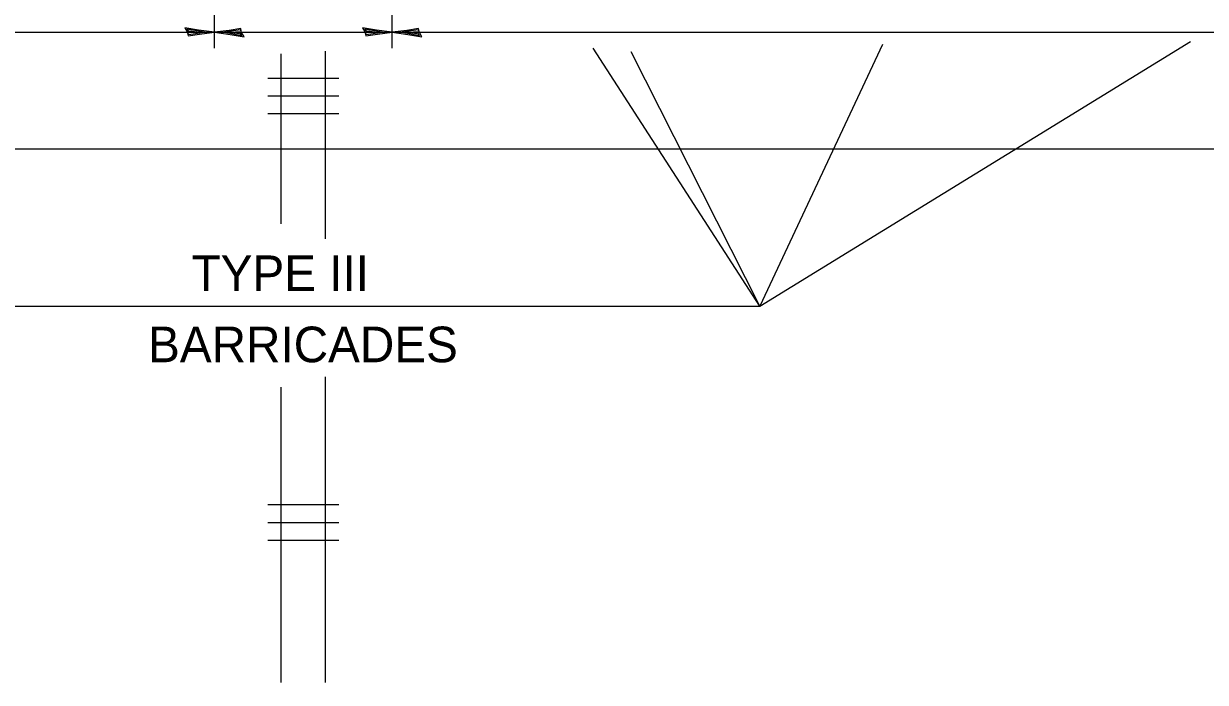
# Model space of a CAD drawing. Extents: x 2143432 to 2146738, y 2149567 to 2150649.
# Drawn here: x 2146406.2 to 2146485.9, y 2150442.1 to 2150486.6 of the extents above; entities that cross this region are included whole.
import ezdxf

# ---------------------------------------------------------------- set-up
doc = ezdxf.new("R2010")
doc.units = 0
for name, color, linetype in [('Design_EX_Roadway Dimensions', 7, 'Continuous'), ('Design_EX_Roadway Notes', 7, 'Continuous'), ('ROW_EX ROW Line', 7, 'Continuous'), ('Topo_Railroad Active Track', 7, 'Continuous'), ('Topo_Traffic Sign', 7, 'Continuous')]:
    doc.layers.add(name, color=color, linetype=linetype)

msp = doc.modelspace()

# ---------------------------------------------------------------- linework, layer by layer
at = {"layer": 'Design_EX_Roadway Dimensions'}
for p, q in [((2146419.041, 2150484.907), (2146419.041, 2150494.147)), ((2146431.041, 2150484.907), (2146431.041, 2150494.069)), ((2146347.317, 2150485.988), (2146419.041, 2150485.988)), ((2146419.041, 2150485.988), (2146431.041, 2150485.988)), ((2146431.041, 2150485.988), (2146502.765, 2150485.988))]:
    msp.add_line(p, q, dxfattribs=at)
for points in [[(2146417.205, 2150486.015), (2146417.266, 2150485.741), (2146418.043, 2150485.859), (2146419.041, 2150485.988), (2146417.975, 2150486.134), (2146417.041, 2150486.298), (2146417.205, 2150486.015), (2146417.287, 2150485.833), (2146418.37, 2150485.989), (2146417.186, 2150486.197), (2146417.361, 2150485.964), (2146417.858, 2150485.996), (2146417.379, 2150486.068)], [(2146420.877, 2150485.961), (2146420.816, 2150486.235), (2146420.039, 2150486.117), (2146419.041, 2150485.988), (2146420.107, 2150485.841), (2146421.041, 2150485.677), (2146420.877, 2150485.961), (2146420.795, 2150486.142), (2146419.712, 2150485.986), (2146420.896, 2150485.778), (2146420.721, 2150486.011), (2146420.224, 2150485.98), (2146420.703, 2150485.907)], [(2146429.205, 2150486.015), (2146429.266, 2150485.741), (2146430.043, 2150485.859), (2146431.041, 2150485.988), (2146429.975, 2150486.134), (2146429.041, 2150486.298), (2146429.205, 2150486.015), (2146429.287, 2150485.833), (2146430.37, 2150485.989), (2146429.186, 2150486.197), (2146429.361, 2150485.964), (2146429.858, 2150485.996), (2146429.379, 2150486.068)], [(2146432.877, 2150485.961), (2146432.816, 2150486.235), (2146432.039, 2150486.117), (2146431.041, 2150485.988), (2146432.107, 2150485.841), (2146433.041, 2150485.677), (2146432.877, 2150485.961), (2146432.795, 2150486.142), (2146431.712, 2150485.986), (2146432.896, 2150485.778), (2146432.721, 2150486.011), (2146432.224, 2150485.98), (2146432.703, 2150485.907)]]:
    msp.add_lwpolyline(points, dxfattribs=at)
at = {"layer": 'Design_EX_Roadway Notes'}
for p, q in [((2146455.866, 2150467.497), (2146484.947, 2150485.358)), ((2146455.866, 2150467.497), (2146444.616, 2150484.919)), ((2146455.866, 2150467.497), (2146447.187, 2150484.665)), ((2146464.139, 2150485.164), (2146455.866, 2150467.497)), ((2146394.216, 2150467.497), (2146455.866, 2150467.497))]:
    msp.add_line(p, q, dxfattribs=at)
at = {"layer": 'ROW_EX ROW Line'}
for points in [[(2146411.251, 2150478.095), (2146396.189, 2150478.095)], [(2146428.312, 2150478.095), (2146413.251, 2150478.095)], [(2146445.373, 2150478.095), (2146430.312, 2150478.095)], [(2146462.434, 2150478.095), (2146447.373, 2150478.095)], [(2146479.495, 2150478.095), (2146464.434, 2150478.095)], [(2146496.557, 2150478.095), (2146481.495, 2150478.095)]]:
    msp.add_lwpolyline(points, dxfattribs=at)
at = {"layer": 'Topo_Railroad Active Track'}
for p, q in [((2146423.541, 2150473.045), (2146423.541, 2150484.537)), ((2146426.541, 2150472.037), (2146426.541, 2150484.715)), ((2146422.641, 2150482.895), (2146427.441, 2150482.895)), ((2146422.641, 2150481.695), (2146427.441, 2150481.695)), ((2146422.641, 2150480.495), (2146427.441, 2150480.495)), ((2146426.541, 2150442.095), (2146426.541, 2150462.733)), ((2146423.541, 2150442.095), (2146423.541, 2150462.027)), ((2146422.641, 2150454.095), (2146427.441, 2150454.095)), ((2146422.641, 2150452.895), (2146427.441, 2150452.895)), ((2146422.641, 2150451.695), (2146427.441, 2150451.695))]:
    msp.add_line(p, q, dxfattribs=at)
at = {"layer": 'Topo_Traffic Sign'}
msp.add_line((2146633.046, 2150478.095), (2146213.046, 2150478.095), dxfattribs=at)

# ---------------------------------------------------------------- texts
at = {"layer": 'Design_EX_Roadway Notes'}
for s, p in [('TYPE III', (2146417.498, 2150468.514)), ('BARRICADES', (2146414.562, 2150463.708))]:
    msp.add_text(s, height=2.4056, dxfattribs=at).set_placement(p)

doc.saveas('drawing.dxf')
